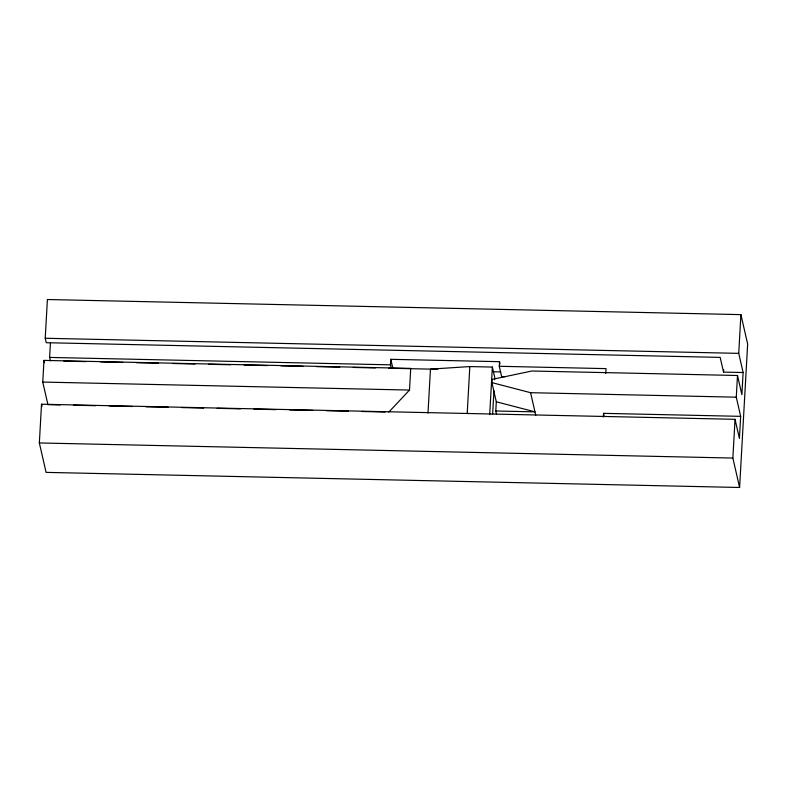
<?xml version="1.0" encoding="UTF-8"?>
<svg xmlns="http://www.w3.org/2000/svg" width="787" height="787" viewBox="0 0 787 787"><rect width="100%" height="100%" fill="white"/><g stroke="black" fill="none" stroke-linecap="round" stroke-linejoin="round"><path stroke-width="1.18" d="M737.498 375.497L741.885 394.661L743.125 372.526L723.538 372.103L720.164 357.387L46.236 342.709L45.223 338.262L47.397 299.522L740.911 314.623L747.65 344.047L739.603 487.478L46.089 472.377L39.35 442.953L41.524 404.213L735.038 419.314L739.426 438.477L740.665 416.343L736.278 397.179L737.498 375.497L531.796 371.021L492.091 379.393L491.914 382.62L496.302 401.783L495.78 411.001L496.567 414.424M60.196 404.921L47.938 404.656L42.764 382.069L43.983 360.397L410.725 368.385L409.506 390.057L388.817 412.083M50.398 360.84L49.611 357.426L50.417 343.093M391.277 368.267L390.49 364.843L390.805 359.315L499.529 361.676L500.05 363.958M427.99 413.086L430.459 369.123L469.829 366.575L492.367 367.067L494.718 377.327L494.58 379.777M467.232 412.978L469.829 366.575M489.691 414.69L492.367 367.067M492.662 413.972L493.961 390.765M505.303 376.639L501.624 376.56L499.273 366.289L499.529 361.676M603.324 416.992L603.531 413.352L740.665 416.343M605.774 373.471L606.039 368.621L499.273 366.289M723.538 372.103L723.666 369.713M739.603 487.478L732.864 458.054L735.038 419.314M743.125 372.526L738.737 353.363L740.911 314.623M45.223 338.262L738.737 353.363M49.611 357.426L390.49 364.843M63.885 361.135L85.95 361.617M100.667 361.941L122.742 362.423M136.23 362.709L158.295 363.191M173.012 363.515L195.087 363.997M208.575 364.292L230.64 364.765M244.127 365.06L267.432 365.571M280.92 365.866L302.985 366.349M316.472 366.634L339.777 367.145M353.265 367.44L375.33 367.923M388.817 368.218L437.759 369.28M493.331 371.759L500.66 371.917M42.764 382.069L409.506 390.057M491.914 382.62L530.576 392.693L736.278 397.179M495.78 411.001L534.963 411.857L496.302 401.783M73.683 405.216L95.758 405.698M109.245 405.994L132.541 406.495M146.028 406.79L168.103 407.272M181.59 407.568L203.666 408.05M217.153 408.345L240.448 408.847M253.935 409.142L276.011 409.624M289.498 409.919L312.793 410.421M326.28 410.716L348.356 411.198M361.843 411.493L385.138 412.004M39.35 442.953L732.864 458.054M603.531 413.352L604.052 415.634M530.576 392.693L535.75 415.28M390.805 359.315L392.89 368.434M43.983 360.397L44.525 362.777M41.524 404.213L42.036 406.436"/></g></svg>
